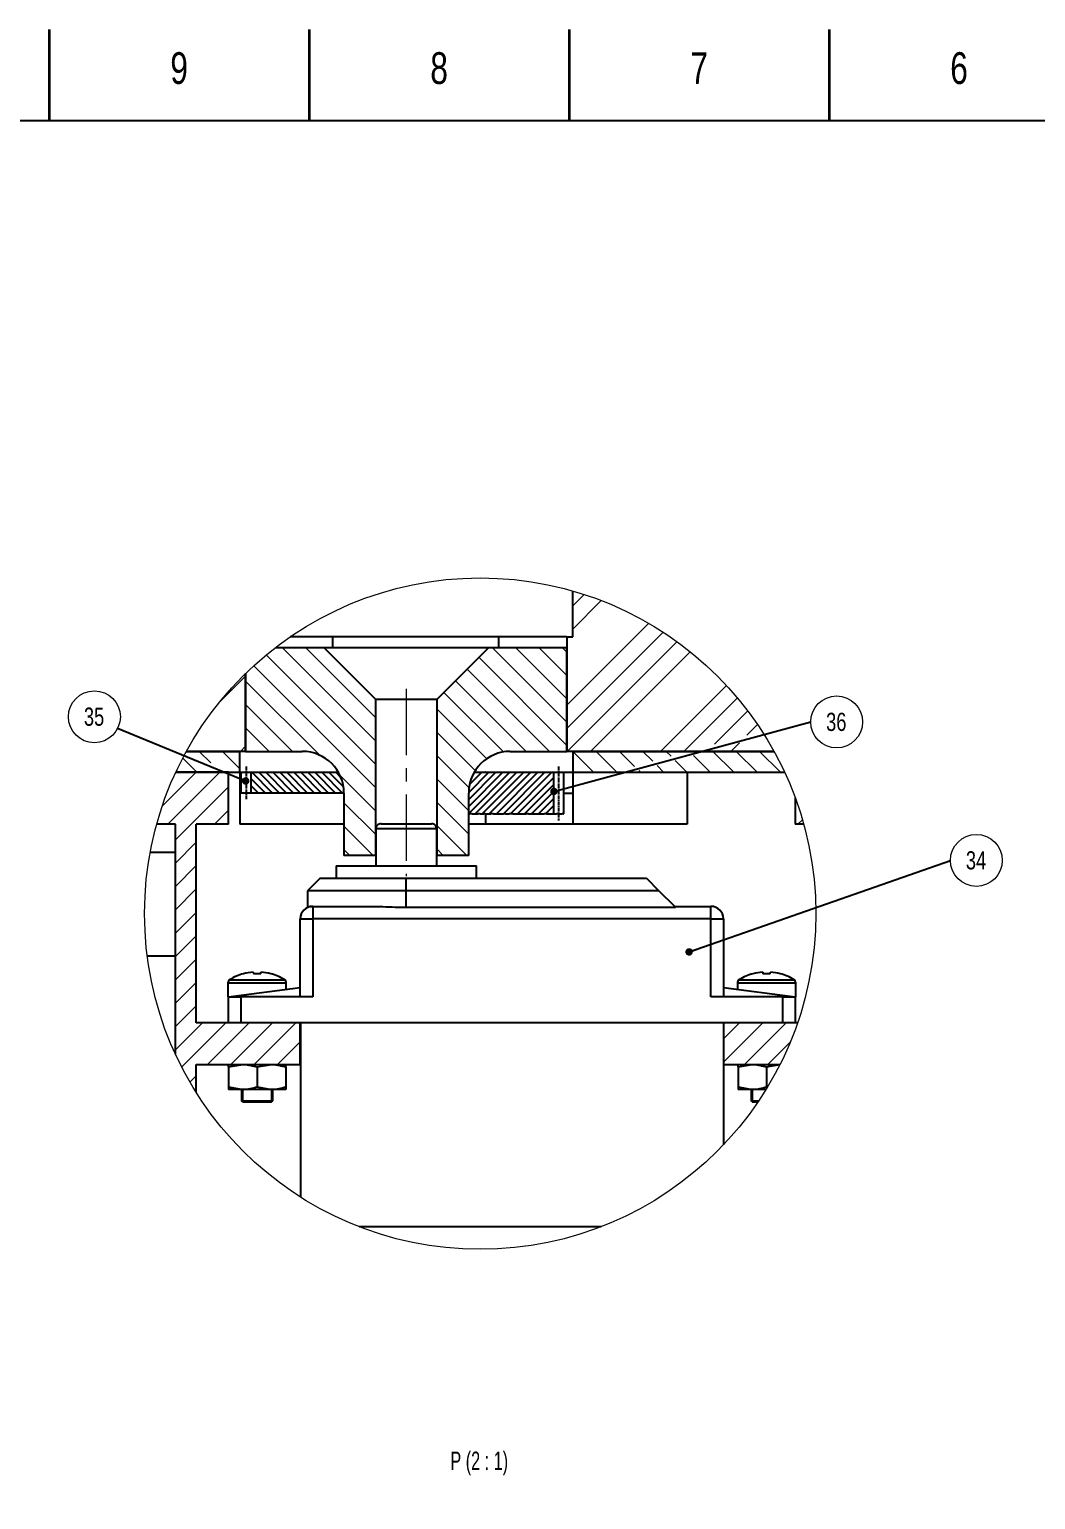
# Model space of a CAD drawing. Header units: millimetres. Extents: x 2 to 1186, y 2 to 838.
# Drawn here: x 740.6 to 934.2, y 555.8 to 838.5 of the extents above; entities that cross this region are included whole.
import ezdxf

# ---------------------------------------------------------------- set-up
doc = ezdxf.new("R2010")
doc.units = ezdxf.units.MM
doc.linetypes.add('CENTER2', pattern=[1.125, 0.75, -0.125, 0.125, -0.125])
doc.linetypes.add('CENTERX2', pattern=[20.32, 12.7, -2.54, 2.54, -2.54])
doc.styles.add('SLDTEXTSTYLE0', font='TXT', dxfattribs={"width": 0.75})
doc.styles.add('SLDTEXTSTYLE2', font='TXT', dxfattribs={"width": 0.666667})
doc.dimstyles.new('SLDDIMSTYLE0', dxfattribs={"dimtxt": 0.18, "dimasz": 1.44, "dimexe": 0, "dimexo": 0.0625, "dimgap": 0, "dimtad": 0, "dimtih": 1, "dimtoh": 1, "dimdec": 0, "dimrnd": 1e-09, "dimzin": 0, "dimdsep": 46, "dimtxsty": 'Standard', "dimblk1": 'DOT', "dimblk2": 'DOT', "dimsah": 1, "dimcen": 0.09, "dimadec": 0, "dimazin": 0, "dimtfac": 1.44, "dimtdec": 0, "dimtofl": 0, "dimtmove": 0, "dimatfit": 3, "dimldrblk": 'DOT', "dimfxl": 1, "dimfrac": 2, "dimtolj": 1, "dimtzin": 0, "dimarcsym": 0})

# ---------------------------------------------------------------- blocks, each defined once
blk = doc.blocks.new('SW_HATCH_7')
at = {"color": 0, "linetype": 'Continuous', "lineweight": 18}
for p, q in [((-27.38, 17.53), (-29.58, 15.32)), ((-24.07, 16.35), (-29.58, 10.83)), ((-14.96, 11.98), (-30.68, -3.74)), ((-12.18, 10.27), (-30.68, -8.23)), ((-88.51, 5.88), (-67.43, -15.2)), ((-85.48, 7.34), (-67.43, -10.71)), ((-80.99, 7.34), (-67.43, -6.22)), ((-45.07, 7.34), (-30.68, -7.05)), ((-40.58, 7.34), (-30.68, -2.56)), ((-36.09, 7.34), (-30.68, 1.93)), ((-31.6, 7.34), (-30.68, 6.42)), ((-9.52, 8.44), (-30.62, -12.66)), ((-6.97, 6.5), (-26.13, -12.66)), ((-90.91, 3.8), (-67.43, -19.69)), ((-49.89, 3.18), (-34.05, -12.66)), ((-47.64, 5.43), (-30.68, -11.54)), ((-92.48, 1.81), (-97.56, -3.27)), ((-92.48, 0.87), (-78.2, -13.41)), ((-52.13, 0.94), (-38.54, -12.66)), ((0, 0), (-12.66, -12.66)), ((-54.38, -1.31), (-42.91, -12.77)), ((2.1, -2.39), (-8.17, -12.66)), ((-92.48, -3.62), (-83.44, -12.66)), ((-55.73, -4.45), (-46.11, -14.07)), ((4.09, -4.89), (-2.3, -11.28)), ((-92.48, -8.11), (-87.93, -12.66)), ((5.97, -7.5), (3.92, -9.55)), ((-55.73, -8.94), (-48.32, -16.35)), ((2.48, -10.99), (0.81, -12.66)), ((-104.58, -13.97), (-101.89, -16.66)), ((-101.4, -12.66), (-99.2, -14.86)), ((-96.91, -12.66), (-93.58, -15.99)), ((-92.48, -11.66), (-93.48, -12.66)), ((-92.48, -12.6), (-92.42, -12.66)), ((-55.73, -13.43), (-49.51, -19.64)), ((-29.56, -12.66), (-25.56, -16.66)), ((-25.07, -12.66), (-21.21, -16.52)), ((-20.58, -12.66), (-17.69, -15.54)), ((-16.09, -12.66), (-14.18, -14.57)), ((-11.6, -12.66), (-10.66, -13.59)), ((-6.33, -13.43), (-3.11, -16.66)), ((-2.61, -12.66), (1.39, -16.66)), ((1.88, -12.66), (5.88, -16.66)), ((6.37, -12.66), (10.37, -16.66)), ((-101.97, -16.66), (-108.53, -23.21)), ((-97.51, -16.69), (-107.48, -26.66)), ((-16.88, -16.36), (-16.58, -16.66)), ((-13.36, -15.38), (-12.09, -16.66)), ((-9.85, -14.41), (-7.6, -16.66)), ((-95.78, -19.45), (-105.98, -29.65)), ((-74.33, -17.28), (-67.43, -24.18)), ((-55.73, -17.92), (-49.58, -24.07)), ((-73.58, -22.52), (-67.43, -28.67)), ((-55.73, -22.41), (-49.58, -28.56)), ((13.51, -22.41), (13.22, -22.7)), ((-95.78, -23.94), (-98.5, -26.66)), ((-73.58, -27.01), (-67.93, -32.66)), ((-55.73, -26.9), (-49.97, -32.66)), ((14.61, -25.8), (13.75, -26.66)), ((-101.98, -30.14), (-105.98, -34.14)), ((-73.58, -31.5), (-72.42, -32.66)), ((-55.73, -31.39), (-54.46, -32.66)), ((-101.98, -34.63), (-105.98, -38.63)), ((-101.98, -39.12), (-105.98, -43.12)), ((-101.98, -43.61), (-105.98, -47.61)), ((-101.98, -48.1), (-105.98, -52.1)), ((-101.98, -52.59), (-105.98, -56.59)), ((-101.98, -57.08), (-105.98, -61.08)), ((-101.98, -61.57), (-105.98, -65.57)), ((-100.78, -64.86), (-105.98, -70.06)), ((-96.29, -64.86), (-104.78, -73.35)), ((-91.8, -64.86), (-99.8, -72.86)), ((-87.31, -64.86), (-95.31, -72.86)), ((-82.82, -64.86), (-90.82, -72.86)), ((6.98, -64.86), (-0.58, -72.42)), ((2.49, -64.86), (-0.58, -67.93)), ((11.47, -64.86), (3.47, -72.86)), ((-81.98, -68.51), (-86.33, -72.86)), ((12.26, -68.56), (7.96, -72.86)), ((-101.98, -75.04), (-103.19, -76.25))]:
    blk.add_line(p, q, dxfattribs=at)
blk = doc.blocks.new('SW_NOTE_0_49')
at = {"color": 0, "linetype": 'Continuous', "lineweight": 0}
blk.add_circle((4.99, 0), 4.99, dxfattribs=at)
at = {"color": 0, "linetype": 'Continuous', "lineweight": 0, "insert": (4.92, 1.76), "char_height": 3.5, "attachment_point": 2, "style": 'SLDTEXTSTYLE0'}
blk.add_mtext('34', dxfattribs=at)
blk = doc.blocks.new('_Dot')
at = {"color": 0, "linetype": 'ByBlock', "lineweight": -2}
blk.add_line((-0.5, 0), (-1, 0), dxfattribs=at)
at = {"color": 0, "linetype": 'ByBlock', "const_width": 0.5}
blk.add_lwpolyline([(-0.25, 0, 1), (0.25, 0, 1)], format="xyb", close=True, dxfattribs=at)
blk = doc.blocks.new('SW_NOTE_0_50')
at = {"color": 0, "linetype": 'Continuous', "lineweight": 0}
blk.add_circle((-4.47, 2.23), 4.99, dxfattribs=at)
at = {"color": 0, "linetype": 'Continuous', "lineweight": 0, "insert": (-4.54, 4), "char_height": 3.5, "attachment_point": 2, "style": 'SLDTEXTSTYLE0'}
blk.add_mtext('35', dxfattribs=at)
blk = doc.blocks.new('SW_NOTE_0_51')
at = {"color": 0, "linetype": 'Continuous', "lineweight": 0}
blk.add_circle((4.99, 0), 4.99, dxfattribs=at)
at = {"color": 0, "linetype": 'Continuous', "lineweight": 0, "insert": (4.92, 1.76), "char_height": 3.5, "attachment_point": 2, "style": 'SLDTEXTSTYLE0'}
blk.add_mtext('36', dxfattribs=at)
blk = doc.blocks.new('*U133')
at = {"color": 0, "linetype": 'CENTER2', "transparency": 16777216}
blk.add_line((0, 3.12), (0, -3.17), dxfattribs=at)
blk = doc.blocks.new('*U134')
at = {"color": 0, "linetype": 'CENTER2', "transparency": 16777216}
blk.add_line((0, 5.1), (0, -5.28), dxfattribs=at)

msp = doc.modelspace()

# ---------------------------------------------------------------- hatches: boundary and pattern name
h = msp.add_hatch()
h.set_pattern_fill('ANSI31', color=256)
h.paths.add_polyline_path([(818.12, 560.62), (836.2, 560.62), (836.2, 565.87), (818.12, 565.87)], flags=9)
h.paths.add_polyline_path([(660.31, 685.7), (663.81, 685.7), (663.81, 690.95), (660.31, 690.95)], flags=9)
h.paths.add_polyline_path([(1164.4, 826.49), (1168.97, 826.49), (1168.97, 835.64), (1164.4, 835.64)], flags=9)
h.paths.add_polyline_path([(1116.39, 826.49), (1122.49, 826.49), (1122.49, 835.64), (1116.39, 835.64)], flags=9)
h.paths.add_polyline_path([(1066.39, 826.49), (1072.49, 826.49), (1072.49, 835.64), (1066.39, 835.64)], flags=9)
h.paths.add_polyline_path([(1016.39, 826.49), (1022.49, 826.49), (1022.49, 835.64), (1016.39, 835.64)], flags=9)
h.paths.add_polyline_path([(966.39, 826.49), (972.49, 826.49), (972.49, 835.64), (966.39, 835.64)], flags=9)
h.paths.add_polyline_path([(916.39, 826.49), (922.49, 826.49), (922.49, 835.64), (916.39, 835.64)], flags=9)
h.paths.add_polyline_path([(866.39, 826.49), (872.49, 826.49), (872.49, 835.64), (866.39, 835.64)], flags=9)
h.paths.add_polyline_path([(816.39, 826.49), (822.49, 826.49), (822.49, 835.64), (816.39, 835.64)], flags=9)
h.paths.add_polyline_path([(766.39, 826.49), (772.49, 826.49), (772.49, 835.64), (766.39, 835.64)], flags=9)
h.paths.add_polyline_path([(715.19, 826.49), (723.57, 826.49), (723.57, 835.64), (715.19, 835.64)], flags=9)
h.paths.add_polyline_path([(665.57, 826.49), (673.19, 826.49), (673.19, 835.64), (665.57, 835.64)], flags=9)
h.paths.add_polyline_path([(614.81, 826.49), (623.95, 826.49), (623.95, 835.64), (614.81, 835.64)], flags=9)
h.paths.add_polyline_path([(564.81, 826.49), (573.95, 826.49), (573.95, 835.64), (564.81, 835.64)], flags=9)
h.paths.add_polyline_path([(514.81, 826.49), (523.95, 826.49), (523.95, 835.64), (514.81, 835.64)], flags=9)
h.paths.add_polyline_path([(1175.94, 798.11), (1182.03, 798.11), (1182.03, 807.25), (1175.94, 807.25)], flags=9)
h.paths.add_polyline_path([(1175.87, 737.86), (1181.96, 737.86), (1181.96, 747), (1175.87, 747)], flags=9)
h.paths.add_polyline_path([(1175.93, 687.86), (1182.02, 687.86), (1182.02, 697), (1175.93, 697)], flags=9)
h.paths.add_polyline_path([(1175.9, 637.86), (1182, 637.86), (1182, 647), (1175.9, 647)], flags=9)
h.paths.add_polyline_path([(1175.74, 587.86), (1181.84, 587.86), (1181.84, 597), (1175.74, 597)], flags=9)
h.paths.add_polyline_path([(1175.89, 537.86), (1181.98, 537.86), (1181.98, 547), (1175.89, 547)], flags=9)
h.paths.add_polyline_path([(1175.93, 487.86), (1182.03, 487.86), (1182.03, 497), (1175.93, 497)], flags=9)
h.paths.add_polyline_path([(1175.9, 437.86), (1181.99, 437.86), (1181.99, 447), (1175.9, 447)], flags=9)
h.paths.add_polyline_path([(1175.94, 387.86), (1182.03, 387.86), (1182.03, 397), (1175.94, 397)], flags=9)
h.paths.add_polyline_path([(1175.93, 337.86), (1182.03, 337.86), (1182.03, 347), (1175.93, 347)], flags=9)
h.paths.add_polyline_path([(1175.89, 287.86), (1181.98, 287.86), (1181.98, 297), (1175.89, 297)], flags=9)
h.paths.add_polyline_path([(1175.96, 237.86), (1182.06, 237.86), (1182.06, 247), (1175.96, 247)], flags=9)
h = msp.add_hatch()
h.set_pattern_fill('ANSI31', color=256, scale=0.3, angle=90)
h.paths.add_polyline_path([(800.06, 695.66), (783.31, 695.66), (783.31, 691.66), (783.95, 691.66), (784.35, 691.66), (785.18, 691.66), (785.57, 691.66), (786.42, 691.66), (786.81, 691.66), (788.22, 691.66), (788.6, 691.66), (789.45, 691.66), (789.85, 691.66), (790.68, 691.66), (791.07, 691.66), (791.92, 691.66), (792.31, 691.66), (793.72, 691.66), (794.1, 691.66), (794.95, 691.66), (795.35, 691.66), (796.18, 691.66), (796.57, 691.66), (797.42, 691.66), (797.81, 691.66), (799.22, 691.66), (799.6, 691.66), (800.45, 691.66), (800.85, 691.66), (801.13, 691.66, 0.131652)])
h = msp.add_hatch()
h.set_pattern_fill('ANSI31', color=256, scale=0.3)
h.paths.add_polyline_path([(841.42, 695.66), (833.24, 695.66), (833.11, 695.66), (832.9, 695.66), (832.29, 695.66), (831.84, 695.66), (829.92, 695.66), (829.42, 695.66), (828.38, 695.66), (828.32, 695.66), (828.01, 695.66), (827.35, 695.66), (826.93, 695.66), (826.23, 695.66), (826.2, 695.66, 0.131652), (825.13, 691.66), (825.13, 687.66), (825.37, 687.66), (825.8, 687.66), (826.93, 687.66), (827.35, 687.66), (828.01, 687.66), (828.32, 687.66), (828.38, 687.66), (829.42, 687.66), (829.92, 687.66), (831.84, 687.66), (832.29, 687.66), (832.9, 687.66), (833.11, 687.66), (833.6, 687.66), (836.17, 687.66), (836.63, 687.66), (837.13, 687.66), (837.26, 687.66), (839.64, 687.66), (840.07, 687.66), (840.44, 687.66), (840.5, 687.66), (841.42, 687.66)])

# ---------------------------------------------------------------- linework, layer by layer
at = {"color": 7, "linetype": 'Continuous', "lineweight": 35}
for p, q in [((744.5, 821), (744.5, 838.5)), ((794.5, 821), (794.5, 838.5)), ((844.5, 821), (844.5, 838.5)), ((894.5, 821), (894.5, 838.5))]:
    msp.add_line(p, q, dxfattribs=at)
at = {"color": 7, "linetype": 'Continuous', "lineweight": 25}
for p, q in [((20, 821), (1169, 821)), ((845.13, 721.66), (845.13, 730.52)), ((798.97, 721.66), (790.77, 721.66)), ((798.97, 719.66), (798.97, 721.66)), ((830.9, 721.66), (798.97, 721.66)), ((830.9, 719.66), (830.9, 721.66)), ((844.03, 721.66), (830.9, 721.66)), ((844.03, 721.66), (844.03, 699.66)), ((844.03, 721.66), (845.13, 721.66)), ((788.02, 719.66), (797.28, 719.66)), ((797.28, 719.66), (807.28, 709.66)), ((797.28, 719.66), (828.98, 719.66)), ((818.98, 709.66), (828.98, 719.66)), ((828.98, 719.66), (844.03, 719.66)), ((844.03, 699.66), (844.03, 719.66)), ((782.23, 714.63), (782.23, 699.66)), ((782.23, 699.66), (782.23, 714.63)), ((818.98, 709.66), (807.28, 709.66)), ((807.28, 679.66), (807.28, 709.66)), ((818.98, 709.66), (818.98, 679.66)), ((770.83, 699.66), (781.13, 699.66)), ((782.23, 699.66), (770.83, 699.66)), ((781.13, 695.66), (781.13, 699.66)), ((782.23, 699.66), (793.13, 699.66)), ((833.13, 699.66), (844.03, 699.66)), ((883.85, 699.66), (844.03, 699.66)), ((845.13, 699.66), (845.13, 695.66)), ((845.13, 699.66), (883.85, 699.66)), ((778.93, 695.66), (768.8, 695.66)), ((768.8, 695.66), (781.13, 695.66)), ((778.93, 685.66), (778.93, 695.66)), ((781.13, 695.66), (781.13, 685.66)), ((781.13, 695.66), (800.06, 695.66)), ((781.31, 695.66), (781.31, 691.66)), ((826.23, 695.66), (826.93, 695.66)), ((826.93, 695.66), (827.35, 695.66)), ((827.35, 695.66), (828.01, 695.66)), ((828.01, 695.66), (828.32, 695.66)), ((828.38, 695.66), (828.32, 695.66)), ((828.38, 695.66), (829.42, 695.66)), ((829.42, 695.66), (829.92, 695.66)), ((829.92, 695.66), (831.84, 695.66)), ((831.84, 695.66), (832.29, 695.66)), ((832.29, 695.66), (832.9, 695.66)), ((832.9, 695.66), (833.11, 695.66)), ((833.24, 695.66), (845.13, 695.66)), ((843.42, 687.66), (843.42, 695.66)), ((843.42, 687.66), (843.42, 695.66)), ((845.13, 695.66), (845.13, 685.66)), ((845.13, 695.66), (885.88, 695.66)), ((867.13, 695.66), (867.13, 685.66)), ((781.31, 691.66), (781.13, 691.66)), ((782.72, 691.66), (781.31, 691.66)), ((783.1, 691.66), (782.72, 691.66)), ((783.95, 691.66), (783.1, 691.66)), ((784.35, 691.66), (783.95, 691.66)), ((785.18, 691.66), (784.35, 691.66)), ((785.57, 691.66), (785.18, 691.66)), ((786.42, 691.66), (785.57, 691.66)), ((786.81, 691.66), (786.42, 691.66)), ((788.22, 691.66), (786.81, 691.66)), ((788.6, 691.66), (788.22, 691.66)), ((789.45, 691.66), (788.6, 691.66)), ((789.85, 691.66), (789.45, 691.66)), ((790.68, 691.66), (789.85, 691.66)), ((791.07, 691.66), (790.68, 691.66)), ((791.92, 691.66), (791.07, 691.66)), ((792.31, 691.66), (791.92, 691.66)), ((793.72, 691.66), (792.31, 691.66)), ((794.1, 691.66), (793.72, 691.66)), ((794.95, 691.66), (794.1, 691.66)), ((795.35, 691.66), (794.95, 691.66)), ((796.18, 691.66), (795.35, 691.66)), ((796.57, 691.66), (796.18, 691.66)), ((797.42, 691.66), (796.57, 691.66)), ((797.81, 691.66), (797.42, 691.66)), ((799.22, 691.66), (797.81, 691.66)), ((799.6, 691.66), (799.22, 691.66)), ((800.45, 691.66), (799.6, 691.66)), ((800.85, 691.66), (800.45, 691.66)), ((801.13, 691.66), (800.85, 691.66)), ((801.13, 691.66), (801.13, 679.66)), ((825.13, 679.66), (825.13, 691.66)), ((843.42, 691.66), (845.13, 691.66)), ((887.93, 690.73), (887.93, 685.66)), ((825.13, 687.66), (825.37, 687.66)), ((825.8, 687.66), (825.37, 687.66)), ((825.8, 687.66), (826.93, 687.66)), ((827.35, 687.66), (826.93, 687.66)), ((827.35, 687.66), (828.01, 687.66)), ((828.32, 687.66), (828.01, 687.66)), ((828.38, 687.66), (828.32, 687.66)), ((828.38, 687.66), (829.42, 687.66)), ((828.42, 685.66), (828.42, 687.66)), ((829.92, 687.66), (829.42, 687.66)), ((829.92, 687.66), (831.84, 687.66)), ((832.29, 687.66), (831.84, 687.66)), ((832.29, 687.66), (832.9, 687.66)), ((833.11, 687.66), (832.9, 687.66)), ((833.6, 687.66), (833.11, 687.66)), ((833.6, 687.66), (836.17, 687.66)), ((836.63, 687.66), (836.17, 687.66)), ((836.63, 687.66), (837.13, 687.66)), ((837.26, 687.66), (837.13, 687.66)), ((837.26, 687.66), (839.64, 687.66)), ((840.07, 687.66), (839.64, 687.66)), ((840.07, 687.66), (840.44, 687.66)), ((840.5, 687.66), (840.44, 687.66)), ((840.5, 687.66), (842, 687.66)), ((842.37, 687.66), (842, 687.66)), ((842.37, 687.66), (842.58, 687.66)), ((842.6, 687.66), (842.58, 687.66)), ((842.6, 687.66), (843.1, 687.66)), ((843.39, 687.66), (843.1, 687.66)), ((843.39, 687.66), (843.42, 687.66)), ((843.42, 687.66), (843.42, 687.66)), ((768.73, 685.66), (765.12, 685.66)), ((768.73, 641.44), (768.73, 685.66)), ((778.93, 685.66), (772.73, 685.66)), ((772.73, 647.46), (772.73, 685.66)), ((801.13, 685.66), (781.13, 685.66)), ((807.28, 684.76), (807.28, 677.66)), ((818.98, 684.76), (807.28, 684.76)), ((808.28, 685.76), (817.98, 685.76)), ((818.98, 677.66), (818.98, 684.76)), ((867.13, 685.66), (825.13, 685.66)), ((889.56, 685.66), (887.93, 685.66)), ((763.88, 680.26), (768.73, 680.26)), ((807.28, 679.66), (801.13, 679.66)), ((825.13, 679.66), (818.98, 679.66)), ((799.63, 677.66), (799.63, 675.26)), ((799.63, 677.66), (826.63, 677.66)), ((826.63, 675.26), (826.63, 677.66)), ((796.53, 675.26), (794.13, 672.86)), ((796.53, 675.26), (813.13, 675.26)), ((813.13, 672.86), (813.13, 675.26)), ((813.13, 675.26), (859.33, 675.26)), ((859.33, 675.26), (861.73, 672.86)), ((794.13, 672.86), (794.13, 669.86)), ((813.13, 672.86), (794.13, 672.86)), ((813.13, 669.69), (813.13, 672.86)), ((861.73, 672.86), (813.13, 672.86)), ((864.89, 669.69), (861.73, 672.86)), ((792.73, 667.46), (795.13, 667.46)), ((792.73, 652.46), (792.73, 667.46)), ((794.13, 669.86), (795.13, 669.86)), ((795.13, 669.86), (807.41, 669.86)), ((795.13, 669.86), (795.13, 667.46)), ((795.13, 667.46), (795.13, 652.46)), ((871.73, 667.46), (795.13, 667.46)), ((813.13, 669.69), (864.89, 669.69)), ((864.73, 669.86), (871.73, 669.86)), ((871.73, 667.46), (871.73, 669.86)), ((871.73, 652.46), (871.73, 667.46)), ((871.73, 667.46), (874.13, 667.46)), ((874.13, 667.46), (874.13, 652.46)), ((768.73, 660.26), (763.32, 660.26)), ((778.83, 655.15), (778.83, 652.46)), ((778.83, 655.15), (790.03, 655.15)), ((778.93, 652.46), (792.73, 654.26)), ((779.17, 655.76), (789.69, 655.76)), ((790.03, 653.91), (790.03, 655.15)), ((874.13, 654.26), (887.93, 652.46)), ((876.83, 655.15), (876.83, 653.91)), ((876.83, 655.15), (888.03, 655.15)), ((877.17, 655.76), (887.69, 655.76)), ((888.03, 652.46), (888.03, 655.15)), ((778.83, 652.46), (778.93, 652.46)), ((778.93, 647.46), (778.93, 652.46)), ((778.93, 652.46), (781.33, 652.46)), ((781.33, 652.46), (781.33, 647.46)), ((795.13, 652.46), (781.33, 652.46)), ((885.53, 652.46), (871.73, 652.46)), ((885.53, 647.46), (885.53, 652.46)), ((885.53, 652.46), (887.93, 652.46)), ((887.93, 652.46), (888.03, 652.46)), ((887.93, 652.46), (887.93, 647.46)), ((778.93, 647.46), (772.73, 647.46)), ((781.33, 647.46), (778.93, 647.46)), ((885.53, 647.46), (781.33, 647.46)), ((792.73, 639.46), (792.73, 647.46)), ((792.75, 647.46), (792.75, 613.98)), ((874.11, 647.46), (874.11, 623.98)), ((874.13, 647.46), (874.13, 639.46)), ((887.93, 647.46), (885.53, 647.46)), ((888.37, 647.46), (887.93, 647.46)), ((772.73, 639.46), (792.73, 639.46)), ((772.73, 634.07), (772.73, 639.46)), ((778.93, 638.97), (781.68, 639.46)), ((778.93, 638.97), (778.93, 639.46)), ((778.93, 638.97), (778.93, 635.15)), ((784.43, 638.97), (787.18, 639.46)), ((784.43, 638.97), (784.43, 635.15)), ((789.93, 638.97), (789.93, 639.46)), ((789.93, 638.97), (789.93, 635.15)), ((874.13, 639.46), (885, 639.46)), ((876.93, 638.97), (879.68, 639.46)), ((876.93, 638.97), (876.93, 639.46)), ((876.93, 638.97), (876.93, 635.15)), ((882.43, 638.97), (884.98, 639.42)), ((882.43, 638.97), (882.43, 635.15)), ((778.93, 635.15), (781.68, 634.66)), ((778.93, 635.15), (778.93, 634.66)), ((781.68, 634.66), (778.93, 634.66)), ((781.43, 634.66), (781.43, 632.46)), ((787.18, 634.66), (781.68, 634.66)), ((784.43, 635.15), (787.18, 634.66)), ((789.93, 634.66), (787.18, 634.66)), ((787.43, 632.46), (787.43, 634.66)), ((789.93, 635.15), (789.93, 634.66)), ((876.93, 635.15), (879.68, 634.66)), ((876.93, 635.15), (876.93, 634.66)), ((879.68, 634.66), (876.93, 634.66)), ((879.43, 634.66), (879.43, 632.46)), ((882.32, 634.66), (879.68, 634.66)), ((882.43, 635.15), (882.6, 635.12)), ((781.43, 632.46), (787.43, 632.46)), ((879.43, 632.46), (880.91, 632.46)), ((850.59, 608.26), (804.09, 608.26))]:
    msp.add_line(p, q, dxfattribs=at)
at = {"color": 7, "linetype": 'CENTERX2', "lineweight": 18}
msp.add_line((813.13, 711.66), (813.13, 675.66), dxfattribs=at)
for p, q in [((783.31, 691.66), (783.31, 695.66)), ((826.23, 695.66), (826.2, 695.66)), ((833.11, 695.66), (833.24, 695.66)), ((841.42, 695.66), (841.42, 687.66)), ((781.63, 634.66), (781.63, 632.46)), ((787.23, 634.66), (787.23, 632.46)), ((879.63, 634.66), (879.63, 632.46)), ((781.63, 632.26), (781.43, 632.46)), ((781.63, 632.46), (781.63, 632.26)), ((781.63, 632.26), (787.23, 632.26)), ((787.23, 632.46), (787.23, 632.26)), ((787.23, 632.26), (787.43, 632.46)), ((879.63, 632.26), (879.43, 632.46)), ((879.63, 632.46), (879.63, 632.26)), ((879.63, 632.26), (880.77, 632.26))]:
    msp.add_line(p, q)
at = {"color": 7, "linetype": 'Continuous', "lineweight": 25, "flags": 128}
for points in [[(792.76, 667.93), (792.75, 667.86), (792.73, 667.46)], [(781.8, 656.88), (781.79, 656.89), (781.79, 656.9), (781.78, 656.9), (781.78, 656.9)], [(783.69, 657.2), (783.7, 657.18), (783.7, 657.16), (783.7, 657.13), (783.71, 657.09), (783.71, 657.04), (783.72, 657), (783.72, 656.94), (783.73, 656.88)], [(785.13, 656.88), (785.13, 656.94), (785.14, 657), (785.14, 657.04), (785.15, 657.09), (785.15, 657.13), (785.16, 657.16), (785.16, 657.18), (785.16, 657.2)], [(879.8, 656.88), (879.79, 656.89), (879.79, 656.9), (879.78, 656.9), (879.78, 656.9)], [(881.69, 657.2), (881.7, 657.18), (881.7, 657.16), (881.7, 657.13), (881.71, 657.09), (881.71, 657.04), (881.72, 657), (881.72, 656.94), (881.73, 656.88)], [(883.13, 656.88), (883.13, 656.94), (883.14, 657), (883.14, 657.04), (883.15, 657.09), (883.15, 657.13), (883.16, 657.16), (883.16, 657.18), (883.16, 657.2)], [(885.07, 656.9), (885.07, 656.9), (885.07, 656.9), (885.06, 656.89), (885.06, 656.88)]]:
    msp.add_lwpolyline(points, dxfattribs=at)
at = {"color": 7, "linetype": 'Continuous', "lineweight": 18}
msp.add_circle((827.34, 668.47), 64.55, dxfattribs=at)
at = {"color": 7, "linetype": 'Continuous', "lineweight": 25}
for centre, radius, start, end in [((793.13, 691.66), 8, 0, 90), ((833.13, 691.66), 8, 90, 180), ((808.28, 684.76), 1, 89.9989, 180.0003), ((817.98, 684.76), 1, 359.9997, 90.001), ((795.13, 667.46), 2.4, 90.0002, 180), ((871.73, 667.46), 2.4, 0, 89.9998), ((784.43, 647.26), 10, 105.3325, 121.7265), ((784.43, 647.19), 10.05, 94.1891, 105.168), ((784.43, 645.37), 11.53, 86.5189, 93.4811), ((784.43, 647.19), 10.05, 74.832, 85.8109), ((797.69, 649.25), 13.09, 144.2426, 144.3573), ((784.43, 647.26), 10, 58.2735, 74.6676), ((882.43, 647.26), 10, 105.3325, 121.7265), ((882.43, 647.19), 10.05, 94.1891, 105.168), ((882.43, 645.37), 11.53, 86.5189, 93.4811), ((882.43, 647.19), 10.05, 74.832, 85.8109), ((882.43, 647.26), 10, 58.2735, 74.6675), ((779.55, 655.15), 0.72, 121.726, 180), ((789.31, 655.15), 0.72, 0, 58.274), ((877.55, 655.15), 0.72, 121.7254, 180.0009), ((887.31, 655.15), 0.72, 359.9991, 58.2746)]:
    msp.add_arc(centre, radius, start, end, dxfattribs=at)
for points, knots in [([(807.41, 669.86), (809, 669.79), (810.9, 669.71), (812.81, 669.69), (813.13, 669.69)], [0, 0, 0, 0, 0.8334481, 1, 1, 1, 1]), ([(781.68, 639.46), (781.74, 639.46), (782.68, 639.45), (783.58, 639.2), (784.43, 638.97)], [0, 0, 0, 0, 0.069863, 1, 1, 1, 1]), ([(787.18, 639.46), (787.24, 639.46), (788.18, 639.45), (789.08, 639.2), (789.93, 638.97)], [0, 0, 0, 0, 0.069863, 1, 1, 1, 1]), ([(879.68, 639.46), (879.74, 639.46), (880.68, 639.45), (881.58, 639.2), (882.43, 638.97)], [0, 0, 0, 0, 0.069862, 1, 1, 1, 1]), ([(781.68, 634.66), (781.74, 634.66), (782.68, 634.67), (783.58, 634.92), (784.43, 635.15)], [0, 0, 0, 0, 0.069863, 1, 1, 1, 1]), ([(787.18, 634.66), (787.24, 634.66), (788.18, 634.67), (789.08, 634.92), (789.93, 635.15)], [0, 0, 0, 0, 0.069863, 1, 1, 1, 1]), ([(879.68, 634.66), (879.74, 634.66), (880.68, 634.67), (881.58, 634.92), (882.43, 635.15)], [0, 0, 0, 0, 0.069862, 1, 1, 1, 1])]:
    msp.add_open_spline(points, degree=3, knots=knots, dxfattribs=at)

# ---------------------------------------------------------------- block references
at = {"color": 7, "linetype": 'Continuous', "lineweight": 18}
msp.add_blockref('SW_HATCH_7', (874.71, 712.32), dxfattribs=at)
at = {"color": 7, "linetype": 'Continuous', "lineweight": 0}
for name, p in [('SW_NOTE_0_50', (757.61, 704.09)), ('SW_NOTE_0_51', (890.91, 705.33)), ('SW_NOTE_0_49', (917.79, 678.7))]:
    msp.add_blockref(name, p, dxfattribs=at)
at = {"linetype": 'CENTER2'}
for name, p in [('*U133', (782.31, 693.66)), ('*U134', (842.42, 691.66))]:
    msp.add_blockref(name, p, dxfattribs=at)

# ---------------------------------------------------------------- texts
at = {"color": 7, "linetype": 'Continuous', "lineweight": 0, "attachment_point": 2}
for s, insert, char_height, style in [('9', (769.44, 834.11), 6.1, 'SLDTEXTSTYLE0'), ('8', (819.44, 834.11), 6.1, 'SLDTEXTSTYLE0'), ('7', (869.44, 834.11), 6.1, 'SLDTEXTSTYLE0'), ('6', (919.44, 834.11), 6.1, 'SLDTEXTSTYLE0'), ('P (2 : 1)', (827.16, 565), 3.5, 'SLDTEXTSTYLE2')]:
    msp.add_mtext(s, dxfattribs=dict(at, insert=insert, char_height=char_height, style=style))

# ---------------------------------------------------------------- leaders
at = {"color": 7, "linetype": 'Continuous', "lineweight": 0}
for points in [[(782.23, 693.96), (757.61, 704.09)], [(841.52, 691.96), (890.91, 705.33)], [(867.52, 661.1), (917.79, 678.7)]]:
    msp.add_leader(points, dimstyle='SLDDIMSTYLE0', dxfattribs=at)

doc.saveas('drawing.dxf')
